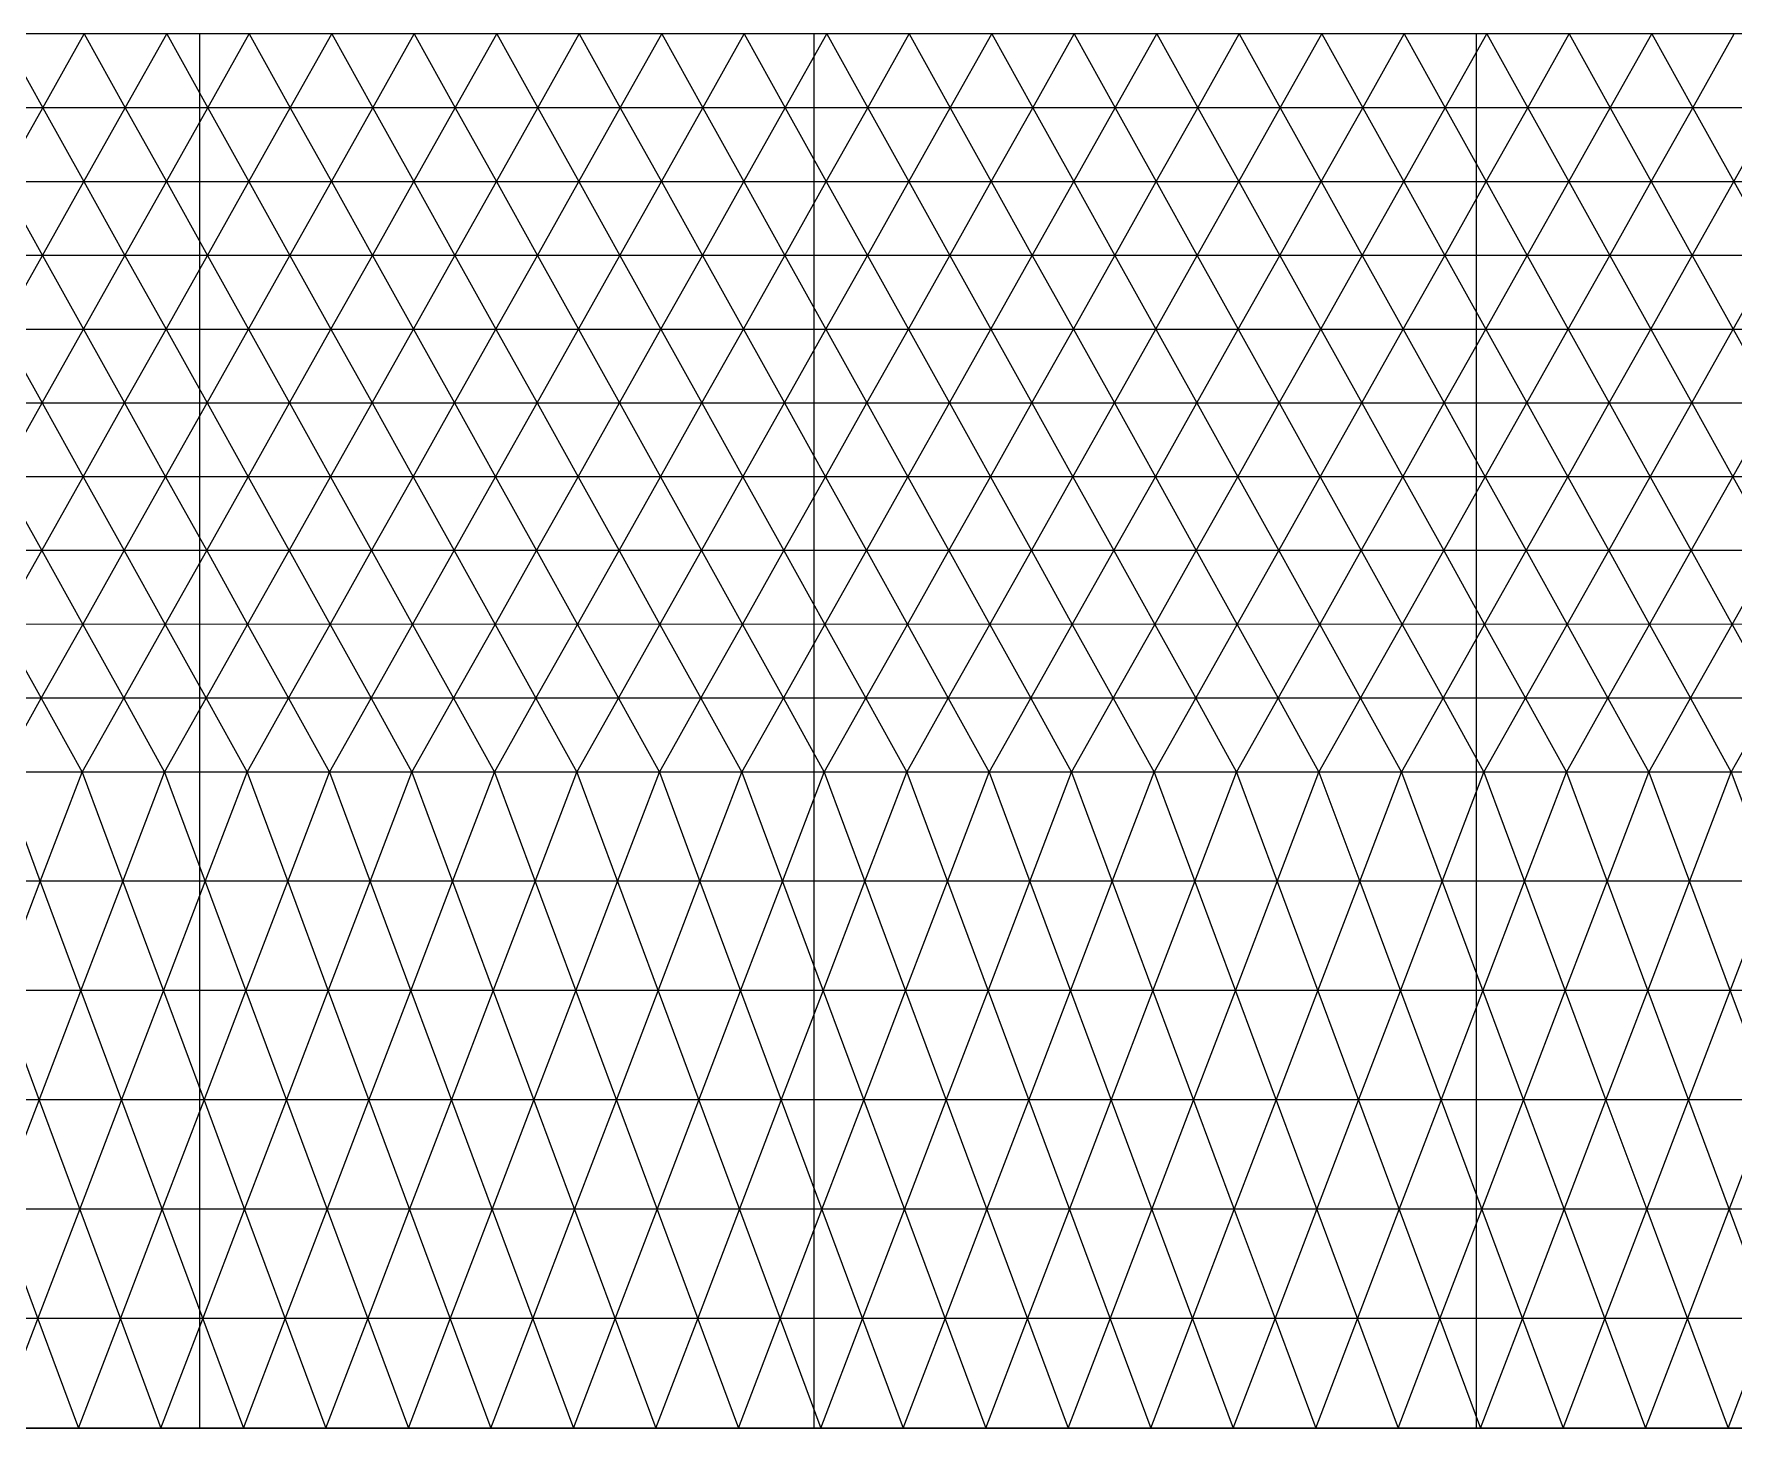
# Model space of a CAD drawing. Extents: x 0.18 to 10.14, y 0.02 to 7.38.
# Drawn here: x 2.628 to 3.449, y 1.157 to 1.83 of the extents above; entities that cross this region are included whole.
import ezdxf

# ---------------------------------------------------------------- set-up
doc = ezdxf.new("R2010")
doc.units = 0
doc.layers.add('1', color=7, linetype='CONTINUOUS')

msp = doc.modelspace()

# ---------------------------------------------------------------- linework, layer by layer
at = {"layer": '1', "color": 253}
for p, q in [((7.354183, 1.830233), (0.620165, 1.830233)), ((2.612478, 1.830233), (2.632311, 1.794582)), ((2.632311, 1.794582), (2.652324, 1.830233)), ((2.652324, 1.830233), (2.672156, 1.794582)), ((2.672156, 1.794582), (2.69217, 1.830233)), ((2.69217, 1.830233), (2.712, 1.794582)), ((2.712, 1.794582), (2.732016, 1.830233)), ((2.732016, 1.830233), (2.751844, 1.794582)), ((2.751844, 1.794582), (2.771863, 1.830233)), ((2.771863, 1.830233), (2.791688, 1.794582)), ((2.791688, 1.794582), (2.811709, 1.830233)), ((2.811709, 1.830233), (2.831532, 1.794582)), ((2.831532, 1.794582), (2.851555, 1.830233)), ((2.851555, 1.830233), (2.871377, 1.794582)), ((2.871377, 1.794582), (2.891402, 1.830233)), ((2.891402, 1.830233), (2.911221, 1.794582)), ((2.911221, 1.794582), (2.931248, 1.830233)), ((2.931248, 1.830233), (2.951065, 1.794582)), ((2.951065, 1.794582), (2.971094, 1.830233)), ((2.971094, 1.830233), (2.99091, 1.794582)), ((2.99091, 1.794582), (3.01094, 1.830233)), ((3.01094, 1.830233), (3.030754, 1.794582)), ((3.030754, 1.794582), (3.050786, 1.830233)), ((3.050786, 1.830233), (3.070598, 1.794582)), ((3.070598, 1.794582), (3.090633, 1.830233)), ((3.090633, 1.830233), (3.110442, 1.794582)), ((3.110442, 1.794582), (3.130479, 1.830233)), ((3.130479, 1.830233), (3.150286, 1.794582)), ((3.150286, 1.794582), (3.170325, 1.830233)), ((3.170325, 1.830233), (3.190131, 1.794582)), ((3.190131, 1.794582), (3.210172, 1.830233)), ((3.210172, 1.830233), (3.229975, 1.794582)), ((3.229975, 1.794582), (3.250018, 1.830233)), ((3.250018, 1.830233), (3.269819, 1.794582)), ((3.269819, 1.794582), (3.289864, 1.830233)), ((3.289864, 1.830233), (3.309664, 1.794582)), ((3.309664, 1.794582), (3.32971, 1.830233)), ((3.32971, 1.830233), (3.349508, 1.794582)), ((3.349508, 1.794582), (3.369557, 1.830233)), ((3.369557, 1.830233), (3.389352, 1.794582)), ((3.389352, 1.794582), (3.409403, 1.830233)), ((3.409403, 1.830233), (3.429196, 1.794582)), ((3.429196, 1.794582), (3.449249, 1.830233)), ((7.254146, 1.79444), (0.620165, 1.794582)), ((2.612304, 1.758931), (2.632311, 1.794582)), ((2.632311, 1.794582), (2.652146, 1.758931)), ((2.652146, 1.758931), (2.672156, 1.794582)), ((2.672156, 1.794582), (2.691988, 1.758931)), ((2.691988, 1.758931), (2.712, 1.794582)), ((2.712, 1.794582), (2.731831, 1.758931)), ((2.731831, 1.758931), (2.751844, 1.794582)), ((2.751844, 1.794582), (2.771673, 1.758931)), ((2.771673, 1.758931), (2.791688, 1.794582)), ((2.791688, 1.794582), (2.811515, 1.758931)), ((2.811515, 1.758931), (2.831532, 1.794582)), ((2.831532, 1.794582), (2.851357, 1.758931)), ((2.851357, 1.758931), (2.871377, 1.794582)), ((2.871377, 1.794582), (2.8912, 1.758931)), ((2.8912, 1.758931), (2.911221, 1.794582)), ((2.911221, 1.794582), (2.931042, 1.758931)), ((2.931042, 1.758931), (2.951065, 1.794582)), ((2.951065, 1.794582), (2.970884, 1.758931)), ((2.970884, 1.758931), (2.99091, 1.794582)), ((2.99091, 1.794582), (3.010726, 1.758931)), ((3.010726, 1.758931), (3.030754, 1.794582)), ((3.030754, 1.794582), (3.050569, 1.758931)), ((3.050569, 1.758931), (3.070598, 1.794582)), ((3.070598, 1.794582), (3.09041, 1.758931)), ((3.09041, 1.758931), (3.110442, 1.794582)), ((3.110442, 1.794582), (3.130253, 1.758931)), ((3.130253, 1.758931), (3.150286, 1.794582)), ((3.150286, 1.794582), (3.170095, 1.758931)), ((3.170095, 1.758931), (3.190131, 1.794582)), ((3.190131, 1.794582), (3.209937, 1.758931)), ((3.209937, 1.758931), (3.229975, 1.794582)), ((3.229975, 1.794582), (3.24978, 1.758931)), ((3.24978, 1.758931), (3.269819, 1.794582)), ((3.269819, 1.794582), (3.289622, 1.758931)), ((3.289622, 1.758931), (3.309664, 1.794582)), ((3.309664, 1.794582), (3.329464, 1.758931)), ((3.329464, 1.758931), (3.349508, 1.794582)), ((3.349508, 1.794582), (3.369306, 1.758931)), ((3.369306, 1.758931), (3.389352, 1.794582)), ((3.389352, 1.794582), (3.409148, 1.758931)), ((3.409148, 1.758931), (3.429196, 1.794582)), ((3.429196, 1.794582), (3.44899, 1.758931)), ((3.44899, 1.758931), (3.46904, 1.794582)), ((7.233879, 1.758769), (0.620165, 1.758931)), ((2.612304, 1.758931), (2.632141, 1.723281)), ((2.632141, 1.723281), (2.652146, 1.758931)), ((2.652146, 1.758931), (2.671981, 1.723281)), ((2.671981, 1.723281), (2.691988, 1.758931)), ((2.691988, 1.758931), (2.711822, 1.723281)), ((2.711822, 1.723281), (2.731831, 1.758931)), ((2.731831, 1.758931), (2.751662, 1.723281)), ((2.751662, 1.723281), (2.771673, 1.758931)), ((2.771673, 1.758931), (2.791502, 1.723281)), ((2.791502, 1.723281), (2.811515, 1.758931)), ((2.811515, 1.758931), (2.831342, 1.723281)), ((2.831342, 1.723281), (2.851357, 1.758931)), ((2.851357, 1.758931), (2.871182, 1.723281)), ((2.871182, 1.723281), (2.8912, 1.758931)), ((2.8912, 1.758931), (2.911022, 1.723281)), ((2.911022, 1.723281), (2.931042, 1.758931)), ((2.931042, 1.758931), (2.950863, 1.723281)), ((2.950863, 1.723281), (2.970884, 1.758931)), ((2.970884, 1.758931), (2.990703, 1.723281)), ((2.990703, 1.723281), (3.010726, 1.758931)), ((3.010726, 1.758931), (3.030543, 1.723281)), ((3.030543, 1.723281), (3.050569, 1.758931)), ((3.050569, 1.758931), (3.070383, 1.723281)), ((3.070383, 1.723281), (3.09041, 1.758931)), ((3.09041, 1.758931), (3.110223, 1.723281)), ((3.110223, 1.723281), (3.130253, 1.758931)), ((3.130253, 1.758931), (3.150064, 1.723281)), ((3.150064, 1.723281), (3.170095, 1.758931)), ((3.170095, 1.758931), (3.189904, 1.723281)), ((3.189904, 1.723281), (3.209937, 1.758931)), ((3.209937, 1.758931), (3.229744, 1.723281)), ((3.229744, 1.723281), (3.24978, 1.758931)), ((3.24978, 1.758931), (3.269584, 1.723281)), ((3.269584, 1.723281), (3.289622, 1.758931)), ((3.289622, 1.758931), (3.309424, 1.723281)), ((3.309424, 1.723281), (3.329464, 1.758931)), ((3.329464, 1.758931), (3.349264, 1.723281)), ((3.349264, 1.723281), (3.369306, 1.758931)), ((3.369306, 1.758931), (3.389105, 1.723281)), ((3.389105, 1.723281), (3.409148, 1.758931)), ((3.409148, 1.758931), (3.428945, 1.723281)), ((3.428945, 1.723281), (3.44899, 1.758931)), ((3.44899, 1.758931), (3.468785, 1.723281)), ((7.213634, 1.72314), (0.620165, 1.723281)), ((2.612138, 1.68763), (2.632141, 1.723281)), ((2.632141, 1.723281), (2.651976, 1.68763)), ((2.651976, 1.68763), (2.671981, 1.723281)), ((2.671981, 1.723281), (2.691814, 1.68763)), ((2.691814, 1.68763), (2.711822, 1.723281)), ((2.711822, 1.723281), (2.731653, 1.68763)), ((2.731653, 1.68763), (2.751662, 1.723281)), ((2.751662, 1.723281), (2.771491, 1.68763)), ((2.771491, 1.68763), (2.791502, 1.723281)), ((2.791502, 1.723281), (2.811329, 1.68763)), ((2.811329, 1.68763), (2.831342, 1.723281)), ((2.831342, 1.723281), (2.851167, 1.68763)), ((2.851167, 1.68763), (2.871182, 1.723281)), ((2.871182, 1.723281), (2.891005, 1.68763)), ((2.891005, 1.68763), (2.911022, 1.723281)), ((2.911022, 1.723281), (2.930844, 1.68763)), ((2.930844, 1.68763), (2.950863, 1.723281)), ((2.950863, 1.723281), (2.970681, 1.68763)), ((2.970681, 1.68763), (2.990703, 1.723281)), ((2.990703, 1.723281), (3.01052, 1.68763)), ((3.01052, 1.68763), (3.030543, 1.723281)), ((3.030543, 1.723281), (3.050358, 1.68763)), ((3.050358, 1.68763), (3.070383, 1.723281)), ((3.070383, 1.723281), (3.090196, 1.68763)), ((3.090196, 1.68763), (3.110223, 1.723281)), ((3.110223, 1.723281), (3.130034, 1.68763)), ((3.130034, 1.68763), (3.150064, 1.723281)), ((3.150064, 1.723281), (3.169872, 1.68763)), ((3.169872, 1.68763), (3.189904, 1.723281)), ((3.189904, 1.723281), (3.209711, 1.68763)), ((3.209711, 1.68763), (3.229744, 1.723281)), ((3.229744, 1.723281), (3.249549, 1.68763)), ((3.249549, 1.68763), (3.269584, 1.723281)), ((3.269584, 1.723281), (3.289387, 1.68763)), ((3.289387, 1.68763), (3.309424, 1.723281)), ((3.309424, 1.723281), (3.329225, 1.68763)), ((3.329225, 1.68763), (3.349264, 1.723281)), ((3.349264, 1.723281), (3.369063, 1.68763)), ((3.369063, 1.68763), (3.389105, 1.723281)), ((3.389105, 1.723281), (3.408901, 1.68763)), ((3.408901, 1.68763), (3.428945, 1.723281)), ((3.428945, 1.723281), (3.44874, 1.68763)), ((3.44874, 1.68763), (3.468785, 1.723281)), ((7.392465, 1.687346), (0.620165, 1.68763)), ((2.612138, 1.68763), (2.631971, 1.651979)), ((2.631971, 1.651979), (2.651976, 1.68763)), ((2.651976, 1.68763), (2.671807, 1.651979)), ((2.671807, 1.651979), (2.691814, 1.68763)), ((2.691814, 1.68763), (2.711643, 1.651979)), ((2.711643, 1.651979), (2.731653, 1.68763)), ((2.731653, 1.68763), (2.751479, 1.651979)), ((2.751479, 1.651979), (2.771491, 1.68763)), ((2.771491, 1.68763), (2.791316, 1.651979)), ((2.791316, 1.651979), (2.811329, 1.68763)), ((2.811329, 1.68763), (2.831152, 1.651979)), ((2.831152, 1.651979), (2.851167, 1.68763)), ((2.851167, 1.68763), (2.870988, 1.651979)), ((2.870988, 1.651979), (2.891005, 1.68763)), ((2.891005, 1.68763), (2.910824, 1.651979)), ((2.910824, 1.651979), (2.930844, 1.68763)), ((2.930844, 1.68763), (2.95066, 1.651979)), ((2.95066, 1.651979), (2.970681, 1.68763)), ((2.970681, 1.68763), (2.990496, 1.651979)), ((2.990496, 1.651979), (3.01052, 1.68763)), ((3.01052, 1.68763), (3.030332, 1.651979)), ((3.030332, 1.651979), (3.050358, 1.68763)), ((3.050358, 1.68763), (3.070168, 1.651979)), ((3.070168, 1.651979), (3.090196, 1.68763)), ((3.090196, 1.68763), (3.110004, 1.651979)), ((3.110004, 1.651979), (3.130034, 1.68763)), ((3.130034, 1.68763), (3.149841, 1.651979)), ((3.149841, 1.651979), (3.169872, 1.68763)), ((3.169872, 1.68763), (3.189677, 1.651979)), ((3.189677, 1.651979), (3.209711, 1.68763)), ((3.209711, 1.68763), (3.229513, 1.651979)), ((3.229513, 1.651979), (3.249549, 1.68763)), ((3.249549, 1.68763), (3.269349, 1.651979)), ((3.269349, 1.651979), (3.289387, 1.68763)), ((3.289387, 1.68763), (3.309185, 1.651979)), ((3.309185, 1.651979), (3.329225, 1.68763)), ((3.329225, 1.68763), (3.349021, 1.651979)), ((3.349021, 1.651979), (3.369063, 1.68763)), ((3.369063, 1.68763), (3.388857, 1.651979)), ((3.388857, 1.651979), (3.408901, 1.68763)), ((3.408901, 1.68763), (3.428694, 1.651979)), ((3.428694, 1.651979), (3.44874, 1.68763)), ((3.44874, 1.68763), (3.46853, 1.651979)), ((7.372298, 1.651848), (0.620165, 1.651979)), ((2.611962, 1.616329), (2.631971, 1.651979)), ((2.631971, 1.651979), (2.651796, 1.616329)), ((2.651796, 1.616329), (2.671807, 1.651979)), ((2.671807, 1.651979), (2.69163, 1.616329)), ((2.69163, 1.616329), (2.711643, 1.651979)), ((2.711643, 1.651979), (2.731464, 1.616329)), ((2.731464, 1.616329), (2.751479, 1.651979)), ((2.751479, 1.651979), (2.771298, 1.616329)), ((2.771298, 1.616329), (2.791316, 1.651979)), ((2.791316, 1.651979), (2.811132, 1.616329)), ((2.811132, 1.616329), (2.831152, 1.651979)), ((2.831152, 1.651979), (2.850966, 1.616329)), ((2.850966, 1.616329), (2.870988, 1.651979)), ((2.870988, 1.651979), (2.8908, 1.616329)), ((2.8908, 1.616329), (2.910824, 1.651979)), ((2.910824, 1.651979), (2.930634, 1.616329)), ((2.930634, 1.616329), (2.95066, 1.651979)), ((2.95066, 1.651979), (2.970469, 1.616329)), ((2.970469, 1.616329), (2.990496, 1.651979)), ((2.990496, 1.651979), (3.010303, 1.616329)), ((3.010303, 1.616329), (3.030332, 1.651979)), ((3.030332, 1.651979), (3.050137, 1.616329)), ((3.050137, 1.616329), (3.070168, 1.651979)), ((3.070168, 1.651979), (3.089971, 1.616329)), ((3.089971, 1.616329), (3.110004, 1.651979)), ((3.110004, 1.651979), (3.129805, 1.616329)), ((3.129805, 1.616329), (3.149841, 1.651979)), ((3.149841, 1.651979), (3.169639, 1.616329)), ((3.169639, 1.616329), (3.189677, 1.651979)), ((3.189677, 1.651979), (3.209473, 1.616329)), ((3.209473, 1.616329), (3.229513, 1.651979)), ((3.229513, 1.651979), (3.249307, 1.616329)), ((3.249307, 1.616329), (3.269349, 1.651979)), ((3.269349, 1.651979), (3.289142, 1.616329)), ((3.289142, 1.616329), (3.309185, 1.651979)), ((3.309185, 1.651979), (3.328976, 1.616329)), ((3.328976, 1.616329), (3.349021, 1.651979)), ((3.349021, 1.651979), (3.36881, 1.616329)), ((3.36881, 1.616329), (3.388857, 1.651979)), ((3.388857, 1.651979), (3.408644, 1.616329)), ((3.408644, 1.616329), (3.428694, 1.651979)), ((3.428694, 1.651979), (3.448478, 1.616329)), ((3.448478, 1.616329), (3.46853, 1.651979)), ((7.352084, 1.61627), (0.620165, 1.616329)), ((2.611962, 1.616329), (2.631777, 1.580678)), ((2.631777, 1.580678), (2.651796, 1.616329)), ((2.651796, 1.616329), (2.671609, 1.580678)), ((2.671609, 1.580678), (2.69163, 1.616329)), ((2.69163, 1.616329), (2.711441, 1.580678)), ((2.711441, 1.580678), (2.731464, 1.616329)), ((2.731464, 1.616329), (2.751273, 1.580678)), ((2.751273, 1.580678), (2.771298, 1.616329)), ((2.771298, 1.616329), (2.791105, 1.580678)), ((2.791105, 1.580678), (2.811132, 1.616329)), ((2.811132, 1.616329), (2.830937, 1.580678)), ((2.830937, 1.580678), (2.850966, 1.616329)), ((2.850966, 1.616329), (2.870769, 1.580678)), ((2.870769, 1.580678), (2.8908, 1.616329)), ((2.8908, 1.616329), (2.910601, 1.580678)), ((2.910601, 1.580678), (2.930634, 1.616329)), ((2.930634, 1.616329), (2.950433, 1.580678)), ((2.950433, 1.580678), (2.970469, 1.616329)), ((2.970469, 1.616329), (2.990266, 1.580678)), ((2.990266, 1.580678), (3.010303, 1.616329)), ((3.010303, 1.616329), (3.030097, 1.580678)), ((3.030097, 1.580678), (3.050137, 1.616329)), ((3.050137, 1.616329), (3.06993, 1.580678)), ((3.06993, 1.580678), (3.089971, 1.616329)), ((3.089971, 1.616329), (3.109762, 1.580678)), ((3.109762, 1.580678), (3.129805, 1.616329)), ((3.129805, 1.616329), (3.149594, 1.580678)), ((3.149594, 1.580678), (3.169639, 1.616329)), ((3.169639, 1.616329), (3.189426, 1.580678)), ((3.189426, 1.580678), (3.209473, 1.616329)), ((3.209473, 1.616329), (3.229258, 1.580678)), ((3.229258, 1.580678), (3.249307, 1.616329)), ((3.249307, 1.616329), (3.26909, 1.580678)), ((3.26909, 1.580678), (3.289142, 1.616329)), ((3.289142, 1.616329), (3.308922, 1.580678)), ((3.308922, 1.580678), (3.328976, 1.616329)), ((3.328976, 1.616329), (3.348754, 1.580678)), ((3.348754, 1.580678), (3.36881, 1.616329)), ((3.36881, 1.616329), (3.388586, 1.580678)), ((3.388586, 1.580678), (3.408644, 1.616329)), ((3.408644, 1.616329), (3.428418, 1.580678)), ((3.428418, 1.580678), (3.448478, 1.616329)), ((3.448478, 1.616329), (3.468251, 1.580678)), ((7.371721, 1.580726), (0.620165, 1.580678)), ((2.611746, 1.545027), (2.631777, 1.580678)), ((2.631777, 1.580678), (2.651576, 1.545027)), ((2.651576, 1.545027), (2.671609, 1.580678)), ((2.671609, 1.580678), (2.691406, 1.545027)), ((2.691406, 1.545027), (2.711441, 1.580678)), ((2.711441, 1.580678), (2.731236, 1.545027)), ((2.731236, 1.545027), (2.751273, 1.580678)), ((2.751273, 1.580678), (2.771066, 1.545027)), ((2.771066, 1.545027), (2.791105, 1.580678)), ((2.791105, 1.580678), (2.810896, 1.545027)), ((2.810896, 1.545027), (2.830937, 1.580678)), ((2.830937, 1.580678), (2.850726, 1.545027)), ((2.850726, 1.545027), (2.870769, 1.580678)), ((2.870769, 1.580678), (2.890557, 1.545027)), ((2.890557, 1.545027), (2.910601, 1.580678)), ((2.910601, 1.580678), (2.930387, 1.545027)), ((2.930387, 1.545027), (2.950433, 1.580678)), ((2.950433, 1.580678), (2.970217, 1.545027)), ((2.970217, 1.545027), (2.990266, 1.580678)), ((2.990266, 1.580678), (3.010047, 1.545027)), ((3.010047, 1.545027), (3.030097, 1.580678)), ((3.030097, 1.580678), (3.049876, 1.545027)), ((3.049876, 1.545027), (3.06993, 1.580678)), ((3.06993, 1.580678), (3.089707, 1.545027)), ((3.089707, 1.545027), (3.109762, 1.580678)), ((3.109762, 1.580678), (3.129537, 1.545027)), ((3.129537, 1.545027), (3.149594, 1.580678)), ((3.149594, 1.580678), (3.169367, 1.545027)), ((3.169367, 1.545027), (3.189426, 1.580678)), ((3.189426, 1.580678), (3.209197, 1.545027)), ((3.209197, 1.545027), (3.229258, 1.580678)), ((3.229258, 1.580678), (3.249027, 1.545027)), ((3.249027, 1.545027), (3.26909, 1.580678)), ((3.26909, 1.580678), (3.288857, 1.545027)), ((3.288857, 1.545027), (3.308922, 1.580678)), ((3.308922, 1.580678), (3.328687, 1.545027)), ((3.328687, 1.545027), (3.348754, 1.580678)), ((3.348754, 1.580678), (3.368517, 1.545027)), ((3.368517, 1.545027), (3.388586, 1.580678)), ((3.388586, 1.580678), (3.408347, 1.545027)), ((3.408347, 1.545027), (3.428418, 1.580678)), ((3.428418, 1.580678), (3.448177, 1.545027)), ((3.448177, 1.545027), (3.468251, 1.580678)), ((7.391325, 1.545134), (0.620165, 1.545027)), ((2.611746, 1.545027), (2.631528, 1.509377)), ((2.631528, 1.509377), (2.651576, 1.545027)), ((2.651576, 1.545027), (2.671356, 1.509377)), ((2.671356, 1.509377), (2.691406, 1.545027)), ((2.691406, 1.545027), (2.711184, 1.509377)), ((2.711184, 1.509377), (2.731236, 1.545027)), ((2.731236, 1.545027), (2.751012, 1.509377)), ((2.751012, 1.509377), (2.771066, 1.545027)), ((2.771066, 1.545027), (2.79084, 1.509377)), ((2.79084, 1.509377), (2.810896, 1.545027)), ((2.810896, 1.545027), (2.830668, 1.509377)), ((2.830668, 1.509377), (2.850726, 1.545027)), ((2.850726, 1.545027), (2.870496, 1.509377)), ((2.870496, 1.509377), (2.890557, 1.545027)), ((2.890557, 1.545027), (2.910324, 1.509377)), ((2.910324, 1.509377), (2.930387, 1.545027)), ((2.930387, 1.545027), (2.950152, 1.509377)), ((2.950152, 1.509377), (2.970217, 1.545027)), ((2.970217, 1.545027), (2.98998, 1.509377)), ((2.98998, 1.509377), (3.010047, 1.545027)), ((3.010047, 1.545027), (3.029808, 1.509377)), ((3.029808, 1.509377), (3.049876, 1.545027)), ((3.049876, 1.545027), (3.069636, 1.509377)), ((3.069636, 1.509377), (3.089707, 1.545027)), ((3.089707, 1.545027), (3.109464, 1.509377)), ((3.109464, 1.509377), (3.129537, 1.545027)), ((3.129537, 1.545027), (3.149292, 1.509377)), ((3.149292, 1.509377), (3.169367, 1.545027)), ((3.169367, 1.545027), (3.18912, 1.509377)), ((3.18912, 1.509377), (3.209197, 1.545027)), ((3.209197, 1.545027), (3.228949, 1.509377)), ((3.228949, 1.509377), (3.249027, 1.545027)), ((3.249027, 1.545027), (3.268776, 1.509377)), ((3.268776, 1.509377), (3.288857, 1.545027)), ((3.288857, 1.545027), (3.308604, 1.509377)), ((3.308604, 1.509377), (3.328687, 1.545027)), ((3.328687, 1.545027), (3.348432, 1.509377)), ((3.348432, 1.509377), (3.368517, 1.545027)), ((3.368517, 1.545027), (3.388261, 1.509377)), ((3.388261, 1.509377), (3.408347, 1.545027)), ((3.408347, 1.545027), (3.428089, 1.509377)), ((3.428089, 1.509377), (3.448177, 1.545027)), ((3.448177, 1.545027), (3.467916, 1.509377)), ((7.450747, 1.509545), (0.620165, 1.509377)), ((2.611464, 1.473726), (2.631528, 1.509377)), ((2.631528, 1.509377), (2.65129, 1.473726)), ((2.65129, 1.473726), (2.671356, 1.509377)), ((2.671356, 1.509377), (2.691116, 1.473726)), ((2.691116, 1.473726), (2.711184, 1.509377)), ((2.711184, 1.509377), (2.730942, 1.473726)), ((2.730942, 1.473726), (2.751012, 1.509377)), ((2.751012, 1.509377), (2.770768, 1.473726)), ((2.770768, 1.473726), (2.79084, 1.509377)), ((2.79084, 1.509377), (2.810594, 1.473726)), ((2.810594, 1.473726), (2.830668, 1.509377)), ((2.830668, 1.509377), (2.85042, 1.473726)), ((2.85042, 1.473726), (2.870496, 1.509377)), ((2.870496, 1.509377), (2.890246, 1.473726)), ((2.890246, 1.473726), (2.910324, 1.509377)), ((2.910324, 1.509377), (2.930072, 1.473726)), ((2.930072, 1.473726), (2.950152, 1.509377)), ((2.950152, 1.509377), (2.969898, 1.473726)), ((2.969898, 1.473726), (2.98998, 1.509377)), ((2.98998, 1.509377), (3.009724, 1.473726)), ((3.009724, 1.473726), (3.029808, 1.509377)), ((3.029808, 1.509377), (3.04955, 1.473726)), ((3.04955, 1.473726), (3.069636, 1.509377)), ((3.069636, 1.509377), (3.089376, 1.473726)), ((3.089376, 1.473726), (3.109464, 1.509377)), ((3.109464, 1.509377), (3.129202, 1.473726)), ((3.129202, 1.473726), (3.149292, 1.509377)), ((3.149292, 1.509377), (3.169028, 1.473726)), ((3.169028, 1.473726), (3.18912, 1.509377)), ((3.18912, 1.509377), (3.208854, 1.473726)), ((3.208854, 1.473726), (3.228949, 1.509377)), ((3.228949, 1.509377), (3.24868, 1.473726)), ((3.24868, 1.473726), (3.268776, 1.509377)), ((3.268776, 1.509377), (3.288506, 1.473726)), ((3.288506, 1.473726), (3.308604, 1.509377)), ((3.308604, 1.509377), (3.328332, 1.473726)), ((3.328332, 1.473726), (3.348432, 1.509377)), ((3.348432, 1.509377), (3.368158, 1.473726)), ((3.368158, 1.473726), (3.388261, 1.509377)), ((3.388261, 1.509377), (3.407984, 1.473726)), ((3.407984, 1.473726), (3.428089, 1.509377)), ((3.428089, 1.509377), (3.44781, 1.473726)), ((3.44781, 1.473726), (3.467916, 1.509377)), ((7.908321, 1.473726), (0.620165, 1.473726)), ((2.611464, 1.473726), (2.631085, 1.42091)), ((2.631085, 1.42091), (2.65129, 1.473726)), ((2.65129, 1.473726), (2.670913, 1.42091)), ((2.670913, 1.42091), (2.691116, 1.473726)), ((2.691116, 1.473726), (2.710741, 1.42091)), ((2.710741, 1.42091), (2.730942, 1.473726)), ((2.730942, 1.473726), (2.750568, 1.42091)), ((2.750568, 1.42091), (2.770768, 1.473726)), ((2.770768, 1.473726), (2.790396, 1.42091)), ((2.790396, 1.42091), (2.810594, 1.473726)), ((2.810594, 1.473726), (2.830224, 1.42091)), ((2.830224, 1.42091), (2.85042, 1.473726)), ((2.85042, 1.473726), (2.870051, 1.42091)), ((2.870051, 1.42091), (2.890246, 1.473726)), ((2.890246, 1.473726), (2.909879, 1.42091)), ((2.909879, 1.42091), (2.930072, 1.473726)), ((2.930072, 1.473726), (2.949706, 1.42091)), ((2.949706, 1.42091), (2.969898, 1.473726)), ((2.969898, 1.473726), (2.989534, 1.42091)), ((2.989534, 1.42091), (3.009724, 1.473726)), ((3.009724, 1.473726), (3.029361, 1.42091)), ((3.029361, 1.42091), (3.04955, 1.473726)), ((3.04955, 1.473726), (3.069189, 1.42091)), ((3.069189, 1.42091), (3.089376, 1.473726)), ((3.089376, 1.473726), (3.109017, 1.42091)), ((3.109017, 1.42091), (3.129202, 1.473726)), ((3.129202, 1.473726), (3.148844, 1.42091)), ((3.148844, 1.42091), (3.169028, 1.473726)), ((3.169028, 1.473726), (3.188672, 1.42091)), ((3.188672, 1.42091), (3.208854, 1.473726)), ((3.208854, 1.473726), (3.2285, 1.42091)), ((3.2285, 1.42091), (3.24868, 1.473726)), ((3.24868, 1.473726), (3.268327, 1.42091)), ((3.268327, 1.42091), (3.288506, 1.473726)), ((3.288506, 1.473726), (3.308155, 1.42091)), ((3.308155, 1.42091), (3.328332, 1.473726)), ((3.328332, 1.473726), (3.347982, 1.42091)), ((3.347982, 1.42091), (3.368158, 1.473726)), ((3.368158, 1.473726), (3.38781, 1.42091)), ((3.38781, 1.42091), (3.407984, 1.473726)), ((3.407984, 1.473726), (3.427638, 1.42091)), ((3.427638, 1.42091), (3.44781, 1.473726)), ((3.44781, 1.473726), (3.467465, 1.42091)), ((7.769044, 1.421027), (0.620165, 1.42091)), ((2.610879, 1.368094), (2.631085, 1.42091)), ((2.631085, 1.42091), (2.650709, 1.368094)), ((2.650709, 1.368094), (2.670913, 1.42091)), ((2.670913, 1.42091), (2.690538, 1.368094)), ((2.690538, 1.368094), (2.710741, 1.42091)), ((2.710741, 1.42091), (2.730367, 1.368094)), ((2.730367, 1.368094), (2.750568, 1.42091)), ((2.750568, 1.42091), (2.770196, 1.368094)), ((2.770196, 1.368094), (2.790396, 1.42091)), ((2.790396, 1.42091), (2.810025, 1.368094)), ((2.810025, 1.368094), (2.830224, 1.42091)), ((2.830224, 1.42091), (2.849855, 1.368094)), ((2.849855, 1.368094), (2.870051, 1.42091)), ((2.870051, 1.42091), (2.889684, 1.368094)), ((2.889684, 1.368094), (2.909879, 1.42091)), ((2.909879, 1.42091), (2.929513, 1.368094)), ((2.929513, 1.368094), (2.949706, 1.42091)), ((2.949706, 1.42091), (2.969342, 1.368094)), ((2.969342, 1.368094), (2.989534, 1.42091)), ((2.989534, 1.42091), (3.009171, 1.368094)), ((3.009171, 1.368094), (3.029361, 1.42091)), ((3.029361, 1.42091), (3.049001, 1.368094)), ((3.049001, 1.368094), (3.069189, 1.42091)), ((3.069189, 1.42091), (3.08883, 1.368094)), ((3.08883, 1.368094), (3.109017, 1.42091)), ((3.109017, 1.42091), (3.128659, 1.368094)), ((3.128659, 1.368094), (3.148844, 1.42091)), ((3.148844, 1.42091), (3.168489, 1.368094)), ((3.168489, 1.368094), (3.188672, 1.42091)), ((3.188672, 1.42091), (3.208318, 1.368094)), ((3.208318, 1.368094), (3.2285, 1.42091)), ((3.2285, 1.42091), (3.248147, 1.368094)), ((3.248147, 1.368094), (3.268327, 1.42091)), ((3.268327, 1.42091), (3.287976, 1.368094)), ((3.287976, 1.368094), (3.308155, 1.42091)), ((3.308155, 1.42091), (3.327805, 1.368094)), ((3.327805, 1.368094), (3.347982, 1.42091)), ((3.347982, 1.42091), (3.367635, 1.368094)), ((3.367635, 1.368094), (3.38781, 1.42091)), ((3.38781, 1.42091), (3.407464, 1.368094)), ((3.407464, 1.368094), (3.427638, 1.42091)), ((3.427638, 1.42091), (3.447293, 1.368094)), ((3.447293, 1.368094), (3.467465, 1.42091)), ((7.749104, 1.368233), (0.620165, 1.368094)), ((2.610879, 1.368094), (2.630502, 1.315278)), ((2.630502, 1.315278), (2.650709, 1.368094)), ((2.650709, 1.368094), (2.670333, 1.315278)), ((2.670333, 1.315278), (2.690538, 1.368094)), ((2.690538, 1.368094), (2.710164, 1.315278)), ((2.710164, 1.315278), (2.730367, 1.368094)), ((2.730367, 1.368094), (2.749995, 1.315278)), ((2.749995, 1.315278), (2.770196, 1.368094)), ((2.770196, 1.368094), (2.789826, 1.315278)), ((2.789826, 1.315278), (2.810025, 1.368094)), ((2.810025, 1.368094), (2.829656, 1.315278)), ((2.829656, 1.315278), (2.849855, 1.368094)), ((2.849855, 1.368094), (2.869487, 1.315278)), ((2.869487, 1.315278), (2.889684, 1.368094)), ((2.889684, 1.368094), (2.909318, 1.315278)), ((2.909318, 1.315278), (2.929513, 1.368094)), ((2.929513, 1.368094), (2.949149, 1.315278)), ((2.949149, 1.315278), (2.969342, 1.368094)), ((2.969342, 1.368094), (2.98898, 1.315278)), ((2.98898, 1.315278), (3.009171, 1.368094)), ((3.009171, 1.368094), (3.028811, 1.315278)), ((3.028811, 1.315278), (3.049001, 1.368094)), ((3.049001, 1.368094), (3.068641, 1.315278)), ((3.068641, 1.315278), (3.08883, 1.368094)), ((3.08883, 1.368094), (3.108472, 1.315278)), ((3.108472, 1.315278), (3.128659, 1.368094)), ((3.128659, 1.368094), (3.148303, 1.315278)), ((3.148303, 1.315278), (3.168489, 1.368094)), ((3.168489, 1.368094), (3.188134, 1.315278)), ((3.188134, 1.315278), (3.208318, 1.368094)), ((3.208318, 1.368094), (3.227965, 1.315278)), ((3.227965, 1.315278), (3.248147, 1.368094)), ((3.248147, 1.368094), (3.267796, 1.315278)), ((3.267796, 1.315278), (3.287976, 1.368094)), ((3.287976, 1.368094), (3.307626, 1.315278)), ((3.307626, 1.315278), (3.327805, 1.368094)), ((3.327805, 1.368094), (3.347457, 1.315278)), ((3.347457, 1.315278), (3.367635, 1.368094)), ((3.367635, 1.368094), (3.387288, 1.315278)), ((3.387288, 1.315278), (3.407464, 1.368094)), ((3.407464, 1.368094), (3.427119, 1.315278)), ((3.427119, 1.315278), (3.447293, 1.368094)), ((3.447293, 1.368094), (3.46695, 1.315278)), ((7.729073, 1.31539), (0.620165, 1.315278)), ((2.610295, 1.262463), (2.630502, 1.315278)), ((2.630502, 1.315278), (2.650127, 1.262463)), ((2.650127, 1.262463), (2.670333, 1.315278)), ((2.670333, 1.315278), (2.68996, 1.262463)), ((2.68996, 1.262463), (2.710164, 1.315278)), ((2.710164, 1.315278), (2.729792, 1.262463)), ((2.729792, 1.262463), (2.749995, 1.315278)), ((2.749995, 1.315278), (2.769624, 1.262463)), ((2.769624, 1.262463), (2.789826, 1.315278)), ((2.789826, 1.315278), (2.809457, 1.262463)), ((2.809457, 1.262463), (2.829656, 1.315278)), ((2.829656, 1.315278), (2.849289, 1.262463)), ((2.849289, 1.262463), (2.869487, 1.315278)), ((2.869487, 1.315278), (2.889122, 1.262463)), ((2.889122, 1.262463), (2.909318, 1.315278)), ((2.909318, 1.315278), (2.928954, 1.262463)), ((2.928954, 1.262463), (2.949149, 1.315278)), ((2.949149, 1.315278), (2.968787, 1.262463)), ((2.968787, 1.262463), (2.98898, 1.315278)), ((2.98898, 1.315278), (3.008619, 1.262463)), ((3.008619, 1.262463), (3.028811, 1.315278)), ((3.028811, 1.315278), (3.048451, 1.262463)), ((3.048451, 1.262463), (3.068641, 1.315278)), ((3.068641, 1.315278), (3.088284, 1.262463)), ((3.088284, 1.262463), (3.108472, 1.315278)), ((3.108472, 1.315278), (3.128116, 1.262463)), ((3.128116, 1.262463), (3.148303, 1.315278)), ((3.148303, 1.315278), (3.167949, 1.262463)), ((3.167949, 1.262463), (3.188134, 1.315278)), ((3.188134, 1.315278), (3.207781, 1.262463)), ((3.207781, 1.262463), (3.227965, 1.315278)), ((3.227965, 1.315278), (3.247614, 1.262463)), ((3.247614, 1.262463), (3.267796, 1.315278)), ((3.267796, 1.315278), (3.287446, 1.262463)), ((3.287446, 1.262463), (3.307626, 1.315278)), ((3.307626, 1.315278), (3.327279, 1.262463)), ((3.327279, 1.262463), (3.347457, 1.315278)), ((3.347457, 1.315278), (3.367111, 1.262463)), ((3.367111, 1.262463), (3.387288, 1.315278)), ((3.387288, 1.315278), (3.406944, 1.262463)), ((3.406944, 1.262463), (3.427119, 1.315278)), ((3.427119, 1.315278), (3.446776, 1.262463)), ((3.446776, 1.262463), (3.46695, 1.315278)), ((7.748929, 1.262588), (0.620165, 1.262463)), ((2.610295, 1.262463), (2.629919, 1.209647)), ((2.629919, 1.209647), (2.650127, 1.262463)), ((2.650127, 1.262463), (2.669753, 1.209647)), ((2.669753, 1.209647), (2.68996, 1.262463)), ((2.68996, 1.262463), (2.709587, 1.209647)), ((2.709587, 1.209647), (2.729792, 1.262463)), ((2.729792, 1.262463), (2.749422, 1.209647)), ((2.749422, 1.209647), (2.769624, 1.262463)), ((2.769624, 1.262463), (2.789256, 1.209647)), ((2.789256, 1.209647), (2.809457, 1.262463)), ((2.809457, 1.262463), (2.82909, 1.209647)), ((2.82909, 1.209647), (2.849289, 1.262463)), ((2.849289, 1.262463), (2.868924, 1.209647)), ((2.868924, 1.209647), (2.889122, 1.262463)), ((2.889122, 1.262463), (2.908758, 1.209647)), ((2.908758, 1.209647), (2.928954, 1.262463)), ((2.928954, 1.262463), (2.948592, 1.209647)), ((2.948592, 1.209647), (2.968787, 1.262463)), ((2.968787, 1.262463), (2.988426, 1.209647)), ((2.988426, 1.209647), (3.008619, 1.262463)), ((3.008619, 1.262463), (3.02826, 1.209647)), ((3.02826, 1.209647), (3.048451, 1.262463)), ((3.048451, 1.262463), (3.068094, 1.209647)), ((3.068094, 1.209647), (3.088284, 1.262463)), ((3.088284, 1.262463), (3.107928, 1.209647)), ((3.107928, 1.209647), (3.128116, 1.262463)), ((3.128116, 1.262463), (3.147762, 1.209647)), ((3.147762, 1.209647), (3.167949, 1.262463)), ((3.167949, 1.262463), (3.187596, 1.209647)), ((3.187596, 1.209647), (3.207781, 1.262463)), ((3.207781, 1.262463), (3.22743, 1.209647)), ((3.22743, 1.209647), (3.247614, 1.262463)), ((3.247614, 1.262463), (3.267264, 1.209647)), ((3.267264, 1.209647), (3.287446, 1.262463)), ((3.287446, 1.262463), (3.307098, 1.209647)), ((3.307098, 1.209647), (3.327279, 1.262463)), ((3.327279, 1.262463), (3.346932, 1.209647)), ((3.346932, 1.209647), (3.367111, 1.262463)), ((3.367111, 1.262463), (3.386766, 1.209647)), ((3.386766, 1.209647), (3.406944, 1.262463)), ((3.406944, 1.262463), (3.4266, 1.209647)), ((3.4266, 1.209647), (3.446776, 1.262463)), ((3.446776, 1.262463), (3.466434, 1.209647)), ((7.848769, 1.209884), (0.620165, 1.209647)), ((2.60971, 1.156831), (2.629919, 1.209647)), ((2.629919, 1.209647), (2.649546, 1.156831)), ((2.649546, 1.156831), (2.669753, 1.209647)), ((2.669753, 1.209647), (2.689381, 1.156831)), ((2.689381, 1.156831), (2.709587, 1.209647)), ((2.709587, 1.209647), (2.729217, 1.156831)), ((2.729217, 1.156831), (2.749422, 1.209647)), ((2.749422, 1.209647), (2.769053, 1.156831)), ((2.769053, 1.156831), (2.789256, 1.209647)), ((2.789256, 1.209647), (2.808888, 1.156831)), ((2.808888, 1.156831), (2.82909, 1.209647)), ((2.82909, 1.209647), (2.848724, 1.156831)), ((2.848724, 1.156831), (2.868924, 1.209647)), ((2.868924, 1.209647), (2.88856, 1.156831)), ((2.88856, 1.156831), (2.908758, 1.209647)), ((2.908758, 1.209647), (2.928395, 1.156831)), ((2.928395, 1.156831), (2.948592, 1.209647)), ((2.948592, 1.209647), (2.968231, 1.156831)), ((2.968231, 1.156831), (2.988426, 1.209647)), ((2.988426, 1.209647), (3.008067, 1.156831)), ((3.008067, 1.156831), (3.02826, 1.209647)), ((3.02826, 1.209647), (3.047902, 1.156831)), ((3.047902, 1.156831), (3.068094, 1.209647)), ((3.068094, 1.209647), (3.087738, 1.156831)), ((3.087738, 1.156831), (3.107928, 1.209647)), ((3.107928, 1.209647), (3.127574, 1.156831)), ((3.127574, 1.156831), (3.147762, 1.209647)), ((3.147762, 1.209647), (3.167409, 1.156831)), ((3.167409, 1.156831), (3.187596, 1.209647)), ((3.187596, 1.209647), (3.207245, 1.156831)), ((3.207245, 1.156831), (3.22743, 1.209647)), ((3.22743, 1.209647), (3.247081, 1.156831)), ((3.247081, 1.156831), (3.267264, 1.209647)), ((3.267264, 1.209647), (3.286916, 1.156831)), ((3.286916, 1.156831), (3.307098, 1.209647)), ((3.307098, 1.209647), (3.326752, 1.156831)), ((3.326752, 1.156831), (3.346932, 1.209647)), ((3.346932, 1.209647), (3.366588, 1.156831)), ((3.366588, 1.156831), (3.386766, 1.209647)), ((3.386766, 1.209647), (3.406423, 1.156831)), ((3.406423, 1.156831), (3.4266, 1.209647)), ((3.4266, 1.209647), (3.446259, 1.156831)), ((3.446259, 1.156831), (3.466434, 1.209647)), ((8.276347, 1.156831), (0.620165, 1.156831))]:
    msp.add_line(p, q, dxfattribs=at)
at = {"layer": '1', "color": 5}
for p, q in [((2.652324, 1.830233), (2.612478, 1.830233)), ((2.69217, 1.830233), (2.652324, 1.830233)), ((2.732016, 1.830233), (2.69217, 1.830233)), ((2.771863, 1.830233), (2.732016, 1.830233)), ((2.811709, 1.830233), (2.771863, 1.830233)), ((2.851555, 1.830233), (2.811709, 1.830233)), ((2.891402, 1.830233), (2.851555, 1.830233)), ((2.931248, 1.830233), (2.891402, 1.830233)), ((2.971094, 1.830233), (2.931248, 1.830233)), ((3.01094, 1.830233), (2.971094, 1.830233)), ((3.050786, 1.830233), (3.01094, 1.830233)), ((3.090633, 1.830233), (3.050786, 1.830233)), ((3.130479, 1.830233), (3.090633, 1.830233)), ((3.170325, 1.830233), (3.130479, 1.830233)), ((3.210172, 1.830233), (3.170325, 1.830233)), ((3.250018, 1.830233), (3.210172, 1.830233)), ((3.289864, 1.830233), (3.250018, 1.830233)), ((3.32971, 1.830233), (3.289864, 1.830233)), ((3.369557, 1.830233), (3.32971, 1.830233)), ((3.409403, 1.830233), (3.369557, 1.830233)), ((3.449249, 1.830233), (3.409403, 1.830233)), ((2.60971, 1.156831), (2.649546, 1.156831)), ((2.649546, 1.156831), (2.689381, 1.156831)), ((2.689381, 1.156831), (2.729217, 1.156831)), ((2.729217, 1.156831), (2.769053, 1.156831)), ((2.769053, 1.156831), (2.808888, 1.156831)), ((2.808888, 1.156831), (2.848724, 1.156831)), ((2.848724, 1.156831), (2.88856, 1.156831)), ((2.88856, 1.156831), (2.928395, 1.156831)), ((2.928395, 1.156831), (2.968231, 1.156831)), ((2.968231, 1.156831), (3.008067, 1.156831)), ((3.008067, 1.156831), (3.047902, 1.156831)), ((3.047902, 1.156831), (3.087738, 1.156831)), ((3.087738, 1.156831), (3.127574, 1.156831)), ((3.127574, 1.156831), (3.167409, 1.156831)), ((3.167409, 1.156831), (3.207245, 1.156831)), ((3.207245, 1.156831), (3.247081, 1.156831)), ((3.247081, 1.156831), (3.286916, 1.156831)), ((3.286916, 1.156831), (3.326752, 1.156831)), ((3.326752, 1.156831), (3.366588, 1.156831)), ((3.366588, 1.156831), (3.406423, 1.156831)), ((3.406423, 1.156831), (3.446259, 1.156831)), ((3.446259, 1.156831), (3.486095, 1.156831))]:
    msp.add_line(p, q, dxfattribs=at)
at = {"layer": '1', "color": 6}
for p, q in [((2.708171, 1.156831), (2.708135, 1.830233)), ((3.004778, 1.156831), (3.004829, 1.830233)), ((3.324708, 1.156831), (3.32479, 1.830233))]:
    msp.add_line(p, q, dxfattribs=at)

doc.saveas('drawing.dxf')
